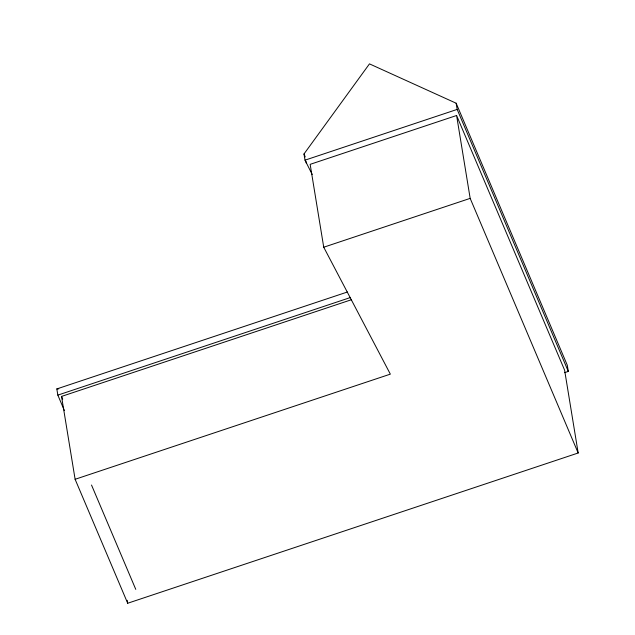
<?xml version="1.0" encoding="UTF-8"?>
<svg xmlns="http://www.w3.org/2000/svg" width="635" height="635" viewBox="0 0 635 635"><rect width="100%" height="100%" fill="white"/><g stroke="black" fill="none" stroke-linecap="round" stroke-linejoin="round"><path stroke-width="0.95" d="M312.229 174.498L305.006 160.163L303.99 153.972L369.475 63.873L456.152 103.219L567.293 365.22L568.301 371.419L564.547 372.674M305.006 160.163L457.168 109.41L456.152 103.219M456.597 115.507L310.158 164.346L323.731 247.221L390.342 374.142L75.113 479.29L127.691 603.25L578.175 452.993L564.602 370.126L456.597 115.507L470.17 198.374L578.175 452.993M323.731 247.221L470.17 198.374M64.405 410.607L57.841 395.121L56.825 388.93L347.409 292.005M57.841 395.121L350.306 297.569M75.113 479.29L61.539 396.415L351.369 299.744M56.825 388.93L58.785 388.866M457.168 109.41L568.301 371.419M303.99 153.972L305.244 156.932M61.539 396.415L62.698 399.153M135.771 589.375L91.519 485.037M305.975 161.353L306.26 163.124M127.214 600.329L127.691 603.25"/></g></svg>
